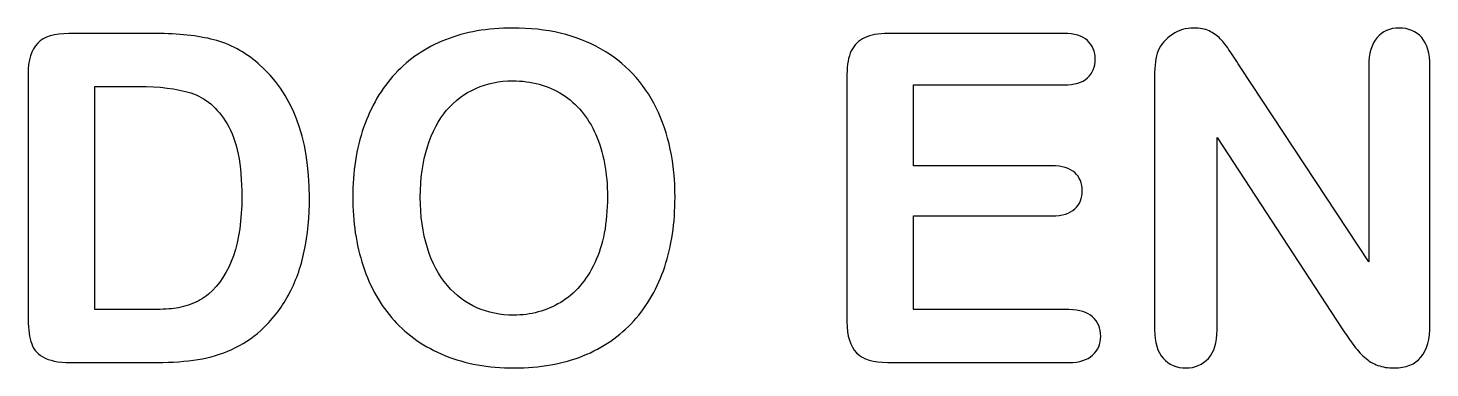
# Model space of a CAD drawing. Header units: millimetres. Extents: x -142 to 129, y -111 to 105.
# Drawn here: x -115.51 to -94.13, y 26.93 to 32.12 of the extents above; entities that cross this region are included whole.
import ezdxf

# ---------------------------------------------------------------- set-up
doc = ezdxf.new("R2010")
doc.units = ezdxf.units.MM
doc.header["$MEASUREMENT"] = 0
doc.layers.add('Layer 1', color=7, linetype='Continuous')

msp = doc.modelspace()

# ---------------------------------------------------------------- linework, layer by layer
at = {"layer": 'Layer 1', "color": 250}
for points, knots in [([(-108.1232, 32.1188), (-107.602, 32.1188), (-107.1555, 32.0136), (-106.7827, 31.8021), (-106.4099, 31.5917), (-106.1271, 31.2914), (-105.9355, 30.9022), (-105.7438, 30.5131), (-105.648, 30.0562), (-105.648, 29.5314), (-105.648, 29.1434), (-105.7006, 28.7905), (-105.8058, 28.4738), (-105.9109, 28.156), (-106.0675, 27.8813), (-106.2779, 27.6488), (-106.4882, 27.4162), (-106.7453, 27.2386), (-107.0515, 27.1147), (-107.3577, 26.992), (-107.7071, 26.9301), (-108.1021, 26.9301), (-108.4948, 26.9301), (-108.8465, 26.9932), (-109.1562, 27.1205), (-109.4671, 27.2468), (-109.7254, 27.4256), (-109.9334, 27.6558), (-110.1414, 27.886), (-110.298, 28.163), (-110.4043, 28.4878), (-110.5107, 28.8116), (-110.5633, 29.1621), (-110.5633, 29.5384), (-110.5633, 29.9241), (-110.5083, 30.277), (-110.3973, 30.5996), (-110.2863, 30.9209), (-110.1262, 31.1944), (-109.9158, 31.4211), (-109.7067, 31.6467), (-109.4507, 31.8196), (-109.1492, 31.9388), (-108.8489, 32.0592), (-108.5065, 32.1188), (-108.1232, 32.1188)], [0, 0, 0, 0, 0.0666667, 0.0666667, 0.0666667, 0.1333333, 0.1333333, 0.1333333, 0.2, 0.2, 0.2, 0.2666667, 0.2666667, 0.2666667, 0.3333333, 0.3333333, 0.3333333, 0.4, 0.4, 0.4, 0.4666667, 0.4666667, 0.4666667, 0.5333333, 0.5333333, 0.5333333, 0.6, 0.6, 0.6, 0.6666667, 0.6666667, 0.6666667, 0.7333333, 0.7333333, 0.7333333, 0.8, 0.8, 0.8, 0.8666667, 0.8666667, 0.8666667, 0.9333333, 0.9333333, 0.9333333, 1, 1, 1, 1]), ([(-97.0211, 31.5088), (-97.0211, 31.5088), (-95.0672, 28.5498), (-95.0672, 28.5498), (-95.0672, 28.5498), (-95.0672, 31.5368), (-95.0672, 31.5368), (-95.0672, 31.7308), (-95.0251, 31.8757), (-94.9421, 31.9727), (-94.8591, 32.0697), (-94.747, 32.1188), (-94.6055, 32.1188), (-94.4606, 32.1188), (-94.3449, 32.0709), (-94.2608, 31.9739), (-94.1767, 31.8769), (-94.1346, 31.7308), (-94.1346, 31.5368), (-94.1346, 31.5368), (-94.1346, 27.5903), (-94.1346, 27.5903), (-94.1346, 27.1498), (-94.3169, 26.9301), (-94.6815, 26.9301), (-94.7727, 26.9301), (-94.8545, 26.9429), (-94.9281, 26.9698), (-95.0005, 26.9955), (-95.0695, 27.0376), (-95.1326, 27.0937), (-95.1969, 27.1509), (-95.2553, 27.2175), (-95.3102, 27.2947), (-95.3652, 27.3706), (-95.4201, 27.4489), (-95.475, 27.5284), (-95.475, 27.5284), (-97.3811, 30.45), (-97.3811, 30.45), (-97.3811, 30.45), (-97.3811, 27.512), (-97.3811, 27.512), (-97.3811, 27.3204), (-97.4255, 27.1755), (-97.5143, 27.0773), (-97.6043, 26.9791), (-97.7188, 26.9301), (-97.8579, 26.9301), (-98.0016, 26.9301), (-98.1173, 26.9791), (-98.2038, 27.0785), (-98.2914, 27.1778), (-98.3347, 27.3227), (-98.3347, 27.512), (-98.3347, 27.512), (-98.3347, 31.3826), (-98.3347, 31.3826), (-98.3347, 31.5473), (-98.316, 31.6759), (-98.2797, 31.7694), (-98.2365, 31.8722), (-98.164, 31.9564), (-98.0635, 32.0218), (-97.963, 32.0861), (-97.8543, 32.1188), (-97.7387, 32.1188), (-97.6463, 32.1188), (-97.568, 32.1036), (-97.5038, 32.0744), (-97.4383, 32.044), (-97.3811, 32.0043), (-97.332, 31.954), (-97.2829, 31.9038), (-97.2326, 31.8395), (-97.1812, 31.7589), (-97.1298, 31.6794), (-97.076, 31.5964), (-97.0211, 31.5088)], [0, 0, 0, 0, 0.0384615, 0.0384615, 0.0384615, 0.0769231, 0.0769231, 0.0769231, 0.1153846, 0.1153846, 0.1153846, 0.1538462, 0.1538462, 0.1538462, 0.1923077, 0.1923077, 0.1923077, 0.2307692, 0.2307692, 0.2307692, 0.2692308, 0.2692308, 0.2692308, 0.3076923, 0.3076923, 0.3076923, 0.3461538, 0.3461538, 0.3461538, 0.3846154, 0.3846154, 0.3846154, 0.4230769, 0.4230769, 0.4230769, 0.4615385, 0.4615385, 0.4615385, 0.5, 0.5, 0.5, 0.5384615, 0.5384615, 0.5384615, 0.5769231, 0.5769231, 0.5769231, 0.6153846, 0.6153846, 0.6153846, 0.6538462, 0.6538462, 0.6538462, 0.6923077, 0.6923077, 0.6923077, 0.7307692, 0.7307692, 0.7307692, 0.7692308, 0.7692308, 0.7692308, 0.8076923, 0.8076923, 0.8076923, 0.8461538, 0.8461538, 0.8461538, 0.8846154, 0.8846154, 0.8846154, 0.9230769, 0.9230769, 0.9230769, 0.9615385, 0.9615385, 0.9615385, 1, 1, 1, 1]), ([(-114.8919, 32.0346), (-114.8919, 32.0346), (-113.5667, 32.0346), (-113.5667, 32.0346), (-113.2219, 32.0346), (-112.9262, 32.0031), (-112.6797, 31.9388), (-112.4319, 31.8745), (-112.2087, 31.7542), (-112.0077, 31.5789), (-111.4853, 31.1313), (-111.2235, 30.45), (-111.2235, 29.5373), (-111.2235, 29.2358), (-111.2493, 28.9611), (-111.3018, 28.7122), (-111.3544, 28.4633), (-111.4362, 28.2389), (-111.5449, 28.0391), (-111.6548, 27.8393), (-111.795, 27.6605), (-111.9668, 27.5027), (-112.1012, 27.3823), (-112.2484, 27.2853), (-112.4085, 27.2129), (-112.5686, 27.1392), (-112.7404, 27.0878), (-112.9239, 27.0586), (-113.1074, 27.0294), (-113.3154, 27.0142), (-113.5456, 27.0142), (-113.5456, 27.0142), (-114.8709, 27.0142), (-114.8709, 27.0142), (-115.0555, 27.0142), (-115.1946, 27.0422), (-115.2892, 27.0983), (-115.3827, 27.1544), (-115.4435, 27.2327), (-115.4715, 27.3344), (-115.5007, 27.4361), (-115.5148, 27.5681), (-115.5148, 27.7294), (-115.5148, 27.7294), (-115.5148, 31.4118), (-115.5148, 31.4118), (-115.5148, 31.6303), (-115.4657, 31.7892), (-115.3675, 31.8874), (-115.2694, 31.9856), (-115.1104, 32.0346), (-114.8919, 32.0346)], [0, 0, 0, 0, 0.0588235, 0.0588235, 0.0588235, 0.1176471, 0.1176471, 0.1176471, 0.1764706, 0.1764706, 0.1764706, 0.2352941, 0.2352941, 0.2352941, 0.2941176, 0.2941176, 0.2941176, 0.3529412, 0.3529412, 0.3529412, 0.4117647, 0.4117647, 0.4117647, 0.4705882, 0.4705882, 0.4705882, 0.5294118, 0.5294118, 0.5294118, 0.5882353, 0.5882353, 0.5882353, 0.6470588, 0.6470588, 0.6470588, 0.7058824, 0.7058824, 0.7058824, 0.7647059, 0.7647059, 0.7647059, 0.8235294, 0.8235294, 0.8235294, 0.8823529, 0.8823529, 0.8823529, 0.9411765, 0.9411765, 0.9411765, 1, 1, 1, 1]), ([(-99.7183, 31.2493), (-99.7183, 31.2493), (-102.0089, 31.2493), (-102.0089, 31.2493), (-102.0089, 31.2493), (-102.0089, 30.0153), (-102.0089, 30.0153), (-102.0089, 30.0153), (-99.8995, 30.0153), (-99.8995, 30.0153), (-99.7441, 30.0153), (-99.6284, 29.9802), (-99.5524, 29.9112), (-99.4753, 29.8423), (-99.4379, 29.75), (-99.4379, 29.6366), (-99.4379, 29.5233), (-99.4753, 29.4298), (-99.5501, 29.3585), (-99.626, 29.2872), (-99.7417, 29.251), (-99.8995, 29.251), (-99.8995, 29.251), (-102.0089, 29.251), (-102.0089, 29.251), (-102.0089, 29.251), (-102.0089, 27.8206), (-102.0089, 27.8206), (-102.0089, 27.8206), (-99.64, 27.8206), (-99.64, 27.8206), (-99.4799, 27.8206), (-99.3596, 27.7832), (-99.2789, 27.7095), (-99.1971, 27.6359), (-99.1562, 27.5366), (-99.1562, 27.4139), (-99.1562, 27.2958), (-99.1971, 27.1988), (-99.2789, 27.1252), (-99.3596, 27.0516), (-99.4799, 27.0142), (-99.64, 27.0142), (-99.64, 27.0142), (-102.4027, 27.0142), (-102.4027, 27.0142), (-102.6236, 27.0142), (-102.7825, 27.0633), (-102.8795, 27.1614), (-102.9765, 27.2596), (-103.0256, 27.4185), (-103.0256, 27.6371), (-103.0256, 27.6371), (-103.0256, 31.4118), (-103.0256, 31.4118), (-103.0256, 31.5578), (-103.0034, 31.677), (-102.9601, 31.7694), (-102.9169, 31.8617), (-102.8491, 31.9295), (-102.7568, 31.9715), (-102.6645, 32.0136), (-102.5464, 32.0346), (-102.4027, 32.0346), (-102.4027, 32.0346), (-99.7183, 32.0346), (-99.7183, 32.0346), (-99.5559, 32.0346), (-99.4355, 31.9984), (-99.3572, 31.9271), (-99.2789, 31.8547), (-99.2392, 31.76), (-99.2392, 31.6443), (-99.2392, 31.5251), (-99.2789, 31.4293), (-99.3572, 31.3568), (-99.4355, 31.2856), (-99.5559, 31.2493), (-99.7183, 31.2493)], [0, 0, 0, 0, 0.0384615, 0.0384615, 0.0384615, 0.0769231, 0.0769231, 0.0769231, 0.1153846, 0.1153846, 0.1153846, 0.1538462, 0.1538462, 0.1538462, 0.1923077, 0.1923077, 0.1923077, 0.2307692, 0.2307692, 0.2307692, 0.2692308, 0.2692308, 0.2692308, 0.3076923, 0.3076923, 0.3076923, 0.3461538, 0.3461538, 0.3461538, 0.3846154, 0.3846154, 0.3846154, 0.4230769, 0.4230769, 0.4230769, 0.4615385, 0.4615385, 0.4615385, 0.5, 0.5, 0.5, 0.5384615, 0.5384615, 0.5384615, 0.5769231, 0.5769231, 0.5769231, 0.6153846, 0.6153846, 0.6153846, 0.6538462, 0.6538462, 0.6538462, 0.6923077, 0.6923077, 0.6923077, 0.7307692, 0.7307692, 0.7307692, 0.7692308, 0.7692308, 0.7692308, 0.8076923, 0.8076923, 0.8076923, 0.8461538, 0.8461538, 0.8461538, 0.8846154, 0.8846154, 0.8846154, 0.9230769, 0.9230769, 0.9230769, 0.9615385, 0.9615385, 0.9615385, 1, 1, 1, 1]), ([(-114.4981, 31.2283), (-114.4981, 31.2283), (-114.4981, 27.8206), (-114.4981, 27.8206), (-114.4981, 27.8206), (-113.7268, 27.8206), (-113.7268, 27.8206), (-113.5585, 27.8206), (-113.4253, 27.8252), (-113.3294, 27.8346), (-113.2336, 27.8439), (-113.1343, 27.8661), (-113.0314, 27.9024), (-112.9286, 27.9398), (-112.8398, 27.9912), (-112.765, 28.0566), (-112.4249, 28.3441), (-112.2543, 28.8396), (-112.2543, 29.5431), (-112.2543, 30.0386), (-112.3291, 30.4102), (-112.4787, 30.6568), (-112.6282, 30.9034), (-112.8129, 31.06), (-113.0314, 31.1278), (-113.2511, 31.1944), (-113.5164, 31.2283), (-113.8261, 31.2283), (-113.8261, 31.2283), (-114.4981, 31.2283), (-114.4981, 31.2283)], [0, 0, 0, 0, 0.1, 0.1, 0.1, 0.2, 0.2, 0.2, 0.3, 0.3, 0.3, 0.4, 0.4, 0.4, 0.5, 0.5, 0.5, 0.6, 0.6, 0.6, 0.7, 0.7, 0.7, 0.8, 0.8, 0.8, 0.9, 0.9, 0.9, 1, 1, 1, 1]), ([(-106.6787, 29.5384), (-106.6787, 29.9054), (-106.7383, 30.2244), (-106.8564, 30.4944), (-106.9756, 30.7632), (-107.145, 30.9665), (-107.3647, 31.1056), (-107.5844, 31.2435), (-107.838, 31.3124), (-108.1232, 31.3124), (-108.3253, 31.3124), (-108.5135, 31.2739), (-108.6853, 31.1979), (-108.8582, 31.1208), (-109.0066, 31.0098), (-109.1305, 30.8637), (-109.2544, 30.7176), (-109.3526, 30.5306), (-109.425, 30.3039), (-109.4963, 30.076), (-109.5325, 29.8213), (-109.5325, 29.5384), (-109.5325, 29.2521), (-109.4963, 28.995), (-109.425, 28.7636), (-109.3526, 28.5334), (-109.2509, 28.3418), (-109.12, 28.1898), (-108.9891, 28.0379), (-108.8384, 27.9246), (-108.6689, 27.8498), (-108.4983, 27.7738), (-108.3125, 27.7364), (-108.1091, 27.7364), (-107.8485, 27.7364), (-107.6101, 27.8019), (-107.3916, 27.9316), (-107.1742, 28.0613), (-107.0013, 28.2623), (-106.8716, 28.5346), (-106.743, 28.8057), (-106.6787, 29.1411), (-106.6787, 29.5384)], [0, 0, 0, 0, 0.0714286, 0.0714286, 0.0714286, 0.1428571, 0.1428571, 0.1428571, 0.2142857, 0.2142857, 0.2142857, 0.2857143, 0.2857143, 0.2857143, 0.3571429, 0.3571429, 0.3571429, 0.4285714, 0.4285714, 0.4285714, 0.5, 0.5, 0.5, 0.5714286, 0.5714286, 0.5714286, 0.6428571, 0.6428571, 0.6428571, 0.7142857, 0.7142857, 0.7142857, 0.7857143, 0.7857143, 0.7857143, 0.8571429, 0.8571429, 0.8571429, 0.9285714, 0.9285714, 0.9285714, 1, 1, 1, 1])]:
    msp.add_open_spline(points, degree=3, knots=knots, dxfattribs=at)

doc.saveas('drawing.dxf')
